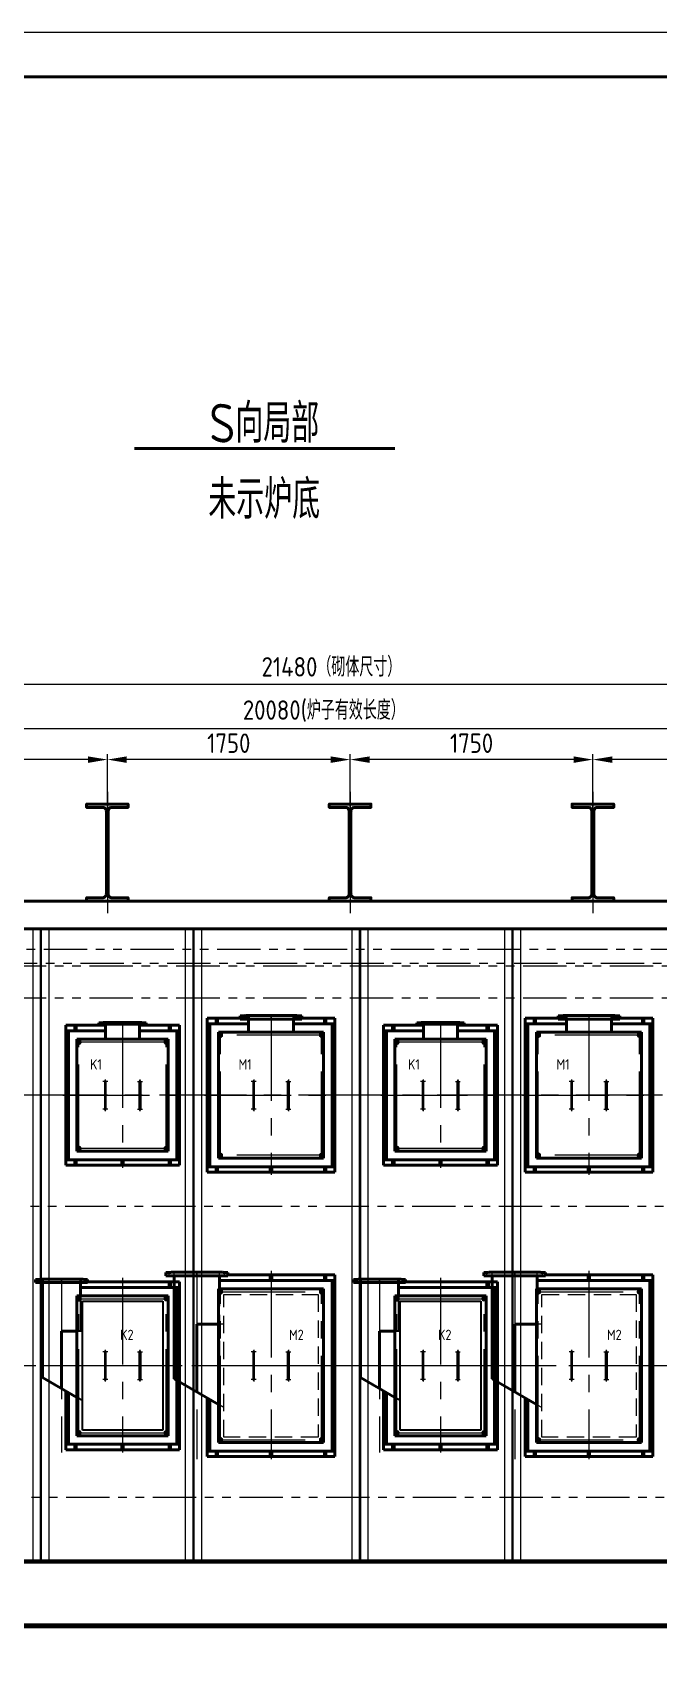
# Model space of a CAD drawing. Header units: millimetres. Extents: x 52110 to 400893, y -153728 to 31997.
# Drawn here: x 176985 to 181498, y -146419 to -134720 of the extents above; entities that cross this region are included whole.
import ezdxf
from ezdxf.enums import TextEntityAlignment as Align

# ---------------------------------------------------------------- set-up
doc = ezdxf.new("R2010")
doc.units = ezdxf.units.MM
doc.header["$LTSCALE"] = 500
for name, pattern in [('CENTER', [2, 1.25, -0.25, 0.25, -0.25]), ('DASHED2', [0.375, 0.25, -0.125]), ('DASHEDX2', [38.1, 25.4, -12.7]), ('PHANTOM2', [1.25, 0.625, -0.125, 0.125, -0.125, 0.125, -0.125])]:
    doc.linetypes.add(name, pattern=pattern)
for name, color, linetype, lineweight in [('2D', 4, 'PHANTOM2', 20), ('BIAOZHU', 3, 'Continuous', 25), ('POU', 4, 'Continuous', 20), ('SHI', 7, 'Continuous', 40), ('SW', 8, 'Continuous', 20), ('WEN', 3, 'Continuous', 20), ('XI', 2, 'Continuous', 20), ('XU', 6, 'DASHED2', 20), ('ZHONG', 1, 'CENTER', 20), ('虚线', 3, 'DASHEDX2', 25)]:
    doc.layers.add(name, color=color, linetype=linetype, lineweight=lineweight)
doc.styles.add('GB', font='gbenor.shx', dxfattribs={"bigfont": 'gbcbig.shx'})
doc.dimstyles.new('ISO-25$0', dxfattribs={"dimscale": 40, "dimtxt": 3.5, "dimasz": 3.5, "dimexe": 1, "dimexo": 0.2, "dimgap": 1.2, "dimtad": 1, "dimtoh": 1, "dimdec": 1, "dimzin": 9, "dimdsep": 46, "dimtxsty": 'GB', "dimcen": 0, "dimclrd": 3, "dimclre": 3, "dimclrt": 256, "dimadec": 0, "dimazin": 2, "dimtfac": 1, "dimtdec": 1, "dimtix": 1, "dimtmove": 0, "dimatfit": 3, "dimldrblk": 'DOTSMALL', "dimfxl": 0, "dimlwd": -1, "dimlwe": 20, "dimarcsym": 0})
pattern_1 = [(45, (-1333.1662, -1494.125), (-2.245064, 2.245064), [])]
pattern_2 = [(45, (-4144.3455, -3566.1863), (-2.245064, 2.245064), [])]

# ---------------------------------------------------------------- blocks, each defined once
blk = doc.blocks.new('dl')
at = {"layer": 'SHI'}
blk.add_lwpolyline([(168936, 74025), (169086, 74025), (169086, 74049), (168970, 74049, -0.414214), (168942, 74077), (168942, 74673, -0.414214), (168970, 74701), (169086, 74701), (169086, 74725), (168936, 74725), (168786, 74725), (168786, 74701), (168901, 74701, -0.414214), (168929, 74673), (168929, 74077, -0.414214), (168901, 74049), (168786, 74049), (168786, 74025)], format="xyb", close=True, dxfattribs=at)
at = {"layer": 'ZHONG'}
blk.add_line((168936, 74813), (168936, 73935), dxfattribs=at)
blk = doc.blocks.new('*D373')
at = {"layer": 'Defpoints', "color": 0}
for p in [(181025, -139961), (181025, -140481), (182775, -140481)]:
    blk.add_point(p, dxfattribs=at)
at = {"layer": 'WEN', "color": 3, "linetype": 'ByBlock', "lineweight": 20}
for p, q in [((181025, -140473), (181025, -139921)), ((182775, -140473), (182775, -139921))]:
    blk.add_line(p, q, dxfattribs=at)
at = {"layer": 'WEN', "color": 3, "linetype": 'ByBlock'}
blk.add_line((182635, -139961), (181165, -139961), dxfattribs=at)
at = {"layer": 'WEN', "color": 3}
for points in [[(181165, -139938), (181165, -139985), (181025, -139961)], [(182635, -139938), (182635, -139985), (182775, -139961)]]:
    blk.add_solid(points, dxfattribs=at)
at = {"layer": 'WEN', "insert": (181900, -139843), "char_height": 140, "attachment_point": 5, "style": 'GB'}
blk.add_mtext('1750', dxfattribs=at)
blk = doc.blocks.new('_DotSmall')
at = {"color": 0, "linetype": 'ByBlock', "const_width": 0.5}
blk.add_lwpolyline([(-0.0625, 0, 1), (0.0625, 0, 1)], format="xyb", close=True, dxfattribs=at)
blk = doc.blocks.new('*D374')
at = {"layer": 'Defpoints', "color": 0}
for p in [(179275, -139961), (179275, -140481), (181025, -140481)]:
    blk.add_point(p, dxfattribs=at)
at = {"layer": 'WEN', "color": 3, "linetype": 'ByBlock', "lineweight": 20}
for p, q in [((179275, -140473), (179275, -139921)), ((181025, -140473), (181025, -139921))]:
    blk.add_line(p, q, dxfattribs=at)
at = {"layer": 'WEN', "color": 3, "linetype": 'ByBlock'}
blk.add_line((180885, -139961), (179415, -139961), dxfattribs=at)
at = {"layer": 'WEN', "color": 3}
for points in [[(179415, -139938), (179415, -139985), (179275, -139961)], [(180885, -139938), (180885, -139985), (181025, -139961)]]:
    blk.add_solid(points, dxfattribs=at)
at = {"layer": 'WEN', "insert": (180150, -139843), "char_height": 140, "attachment_point": 5, "style": 'GB'}
blk.add_mtext('1750', dxfattribs=at)
blk = doc.blocks.new('*D375')
at = {"layer": 'Defpoints', "color": 0}
for p in [(177525, -139961), (177525, -140481), (179275, -140481)]:
    blk.add_point(p, dxfattribs=at)
at = {"layer": 'WEN', "color": 3, "linetype": 'ByBlock', "lineweight": 20}
for p, q in [((177525, -140473), (177525, -139921)), ((179275, -140473), (179275, -139921))]:
    blk.add_line(p, q, dxfattribs=at)
at = {"layer": 'WEN', "color": 3, "linetype": 'ByBlock'}
blk.add_line((179135, -139961), (177665, -139961), dxfattribs=at)
at = {"layer": 'WEN', "color": 3}
for points in [[(177665, -139938), (177665, -139985), (177525, -139961)], [(179135, -139938), (179135, -139985), (179275, -139961)]]:
    blk.add_solid(points, dxfattribs=at)
at = {"layer": 'WEN', "insert": (178400, -139843), "char_height": 140, "attachment_point": 5, "style": 'GB'}
blk.add_mtext('1750', dxfattribs=at)
blk = doc.blocks.new('*D376')
at = {"layer": 'Defpoints', "color": 0}
for p in [(175775, -139961), (175775, -140481), (177525, -140481)]:
    blk.add_point(p, dxfattribs=at)
at = {"layer": 'WEN', "color": 3, "linetype": 'ByBlock', "lineweight": 20}
for p, q in [((175775, -140473), (175775, -139921)), ((177525, -140473), (177525, -139921))]:
    blk.add_line(p, q, dxfattribs=at)
at = {"layer": 'WEN', "color": 3, "linetype": 'ByBlock'}
blk.add_line((177385, -139961), (175915, -139961), dxfattribs=at)
at = {"layer": 'WEN', "color": 3}
for points in [[(175915, -139938), (175915, -139985), (175775, -139961)], [(177385, -139938), (177385, -139985), (177525, -139961)]]:
    blk.add_solid(points, dxfattribs=at)
at = {"layer": 'WEN', "insert": (176650, -139843), "char_height": 140, "attachment_point": 5, "style": 'GB'}
blk.add_mtext('1750', dxfattribs=at)
blk = doc.blocks.new('*D381')
at = {"layer": 'Defpoints', "color": 0}
for p in [(189880, -139417), (189880, -139970), (168400, -141431)]:
    blk.add_point(p, dxfattribs=at)
at = {"layer": 'WEN', "color": 3, "linetype": 'ByBlock', "lineweight": 20}
for p, q in [((168400, -141423), (168400, -139377)), ((189880, -139962), (189880, -139377))]:
    blk.add_line(p, q, dxfattribs=at)
at = {"layer": 'WEN', "color": 3, "linetype": 'ByBlock'}
blk.add_line((168540, -139417), (189740, -139417), dxfattribs=at)
at = {"layer": 'WEN', "color": 3}
for points in [[(168540, -139393), (168540, -139440), (168400, -139417)], [(189740, -139393), (189740, -139440), (189880, -139417)]]:
    blk.add_solid(points, dxfattribs=at)
at = {"layer": 'WEN', "insert": (179140, -139294), "char_height": 140, "attachment_point": 5, "style": 'GB'}
blk.add_mtext('21480（砌体尺寸）', dxfattribs=at)
blk = doc.blocks.new('*D383')
at = {"layer": 'Defpoints', "color": 0}
for p in [(189125, -139736), (189125, -139736), (169045, -140046)]:
    blk.add_point(p, dxfattribs=at)
at = {"layer": 'WEN', "color": 3, "linetype": 'ByBlock', "lineweight": 20}
for p, q in [((169045, -140038), (169045, -139696)), ((189125, -139728), (189125, -139696))]:
    blk.add_line(p, q, dxfattribs=at)
at = {"layer": 'WEN', "color": 3, "linetype": 'ByBlock'}
blk.add_line((169185, -139736), (188985, -139736), dxfattribs=at)
at = {"layer": 'WEN', "color": 3}
for points in [[(169185, -139712), (169185, -139759), (169045, -139736)], [(188985, -139712), (188985, -139759), (189125, -139736)]]:
    blk.add_solid(points, dxfattribs=at)
at = {"layer": 'WEN', "insert": (179085, -139611), "char_height": 140, "attachment_point": 5, "style": 'GB'}
blk.add_mtext('20080(炉子有效长度）', dxfattribs=at)
blk = doc.blocks.new('A$C7B3D596B')
at = {"layer": 'WEN'}
for p, q in [((0, 4556), (0, 0)), ((0, 4556), (116, 4556)), ((54, 4556), (54, 0)), ((62, 4556), (62, 0)), ((116, 4556), (116, 0)), ((0, 0), (116, 0))]:
    blk.add_line(p, q, dxfattribs=at)
at = {"layer": 'ZHONG', "color": 1}
blk.add_line((58, 4556), (58, 0), dxfattribs=at)
blk = doc.blocks.new('A$C2D085787')
at = {"layer": 'SHI'}
for p, q in [((-197, 1225), (-197, 1246)), ((-167, 1246), (-197, 1246)), ((178, 1225), (-197, 1225)), ((-164, 1249), (-167, 1246)), ((146, 1249), (-164, 1249)), ((-147, 1225), (-147, 1249)), ((-146, 1225), (-146, 539)), ((127, 1225), (127, 1128)), ((430, 1189), (127, 1189)), ((128, 1225), (128, 1249)), ((146, 1249), (149, 1246)), ((178, 1246), (149, 1246)), ((178, 1225), (178, 1246)), ((178, 1229), (430, 1229)), ((430, 1229), (840, 1229)), ((840, 1189), (430, 1189)), ((765, 1229), (765, 1189)), ((765, 1229), (775, 1229)), ((765, 1199), (775, 1199)), ((775, 1229), (775, 1189)), ((820, 59), (820, 1189)), ((840, 19), (840, 1229)), ((101, 1128), (101, 120)), ((101, 1128), (759, 1128)), ((759, 1128), (759, 120)), ((101, 874), (-9, 874)), ((-9, 874), (-9, 460)), ((101, 396), (-146, 539)), ((20, 19), (20, 443)), ((40, 59), (40, 432)), ((101, 120), (759, 120)), ((840, 59), (20, 59)), ((20, 19), (840, 19)), ((85, 19), (85, 59)), ((95, 49), (85, 49)), ((95, 19), (85, 19)), ((95, 19), (95, 59)), ((425, 19), (425, 59)), ((425, 49), (435, 49)), ((425, 19), (435, 19)), ((435, 19), (435, 59)), ((765, 19), (765, 59)), ((765, 49), (775, 49)), ((765, 19), (775, 19)), ((775, 19), (775, 59))]:
    blk.add_line(p, q, dxfattribs=at)
for points in [[(106, 1112), (115, 1117), (124, 1112), (124, 1102), (115, 1097), (106, 1102)], [(106, 136), (115, 131), (124, 136), (124, 146), (115, 151), (106, 146)], [(754, 136), (745, 131), (736, 136), (736, 146), (745, 151), (754, 146)]]:
    blk.add_lwpolyline(points, close=True, dxfattribs=at)
for points in [[(745, 1117), (736, 1112), (736, 1102), (745, 1097)], [(745, 1117), (754, 1112), (754, 1102), (745, 1097)]]:
    blk.add_lwpolyline(points, dxfattribs=at)
for centre in [(115, 1107), (745, 1107), (115, 141), (745, 141)]:
    blk.add_circle(centre, 9, dxfattribs=at)
at = {"layer": 'SW'}
for p, q in [((299, 724), (299, 524)), ((311, 524), (311, 724)), ((549, 524), (549, 724)), ((561, 724), (561, 524))]:
    blk.add_line(p, q, dxfattribs=at)
for centre, start, end in [((305, 724), 0, 180), ((555, 724), 0, 180), ((305, 524), 180, 0), ((555, 524), 180, 0)]:
    blk.add_arc(centre, 6, start, end, dxfattribs=at)
at = {"layer": 'ZHONG'}
for p, q in [((-177, 1219), (-177, 1255)), ((-9, 1259), (-9, 0)), ((-9, 1219), (-9, 1255)), ((158, 1219), (158, 1255)), ((430, 1259), (430, 0)), ((101, 1107), (745, 1107)), ((115, 120), (115, 1128)), ((115, 1092), (115, 1127)), ((745, 120), (745, 1128)), ((745, 1092), (745, 1127)), ((323, 724), (287, 724)), ((305, 738), (305, 510)), ((537, 724), (573, 724)), ((555, 738), (555, 510)), ((429, 624), (-146, 624)), ((860, 624), (15, 624)), ((323, 524), (287, 524)), ((537, 524), (573, 524)), ((101, 141), (745, 141)), ((115, 156), (115, 120)), ((745, 156), (745, 120))]:
    blk.add_line(p, q, dxfattribs=at)
at = {"layer": '虚线'}
for p, q in [((127, 1123), (127, 874)), ((140, 874), (105, 874)), ((140, 374), (106, 393))]:
    blk.add_line(p, q, dxfattribs=at)
blk.add_lwpolyline([(140, 159), (140, 1089), (720, 1089), (720, 159)], close=True, dxfattribs=at)
at = {"layer": 'BIAOZHU', "style": 'GB'}
blk.add_text('K2', height=75, dxfattribs=at).set_placement((413, 809))
blk = doc.blocks.new('A$C16F912A5')
at = {"layer": 'SHI'}
for p, q in [((-277, 1323), (-277, 1346)), ((-243, 1346), (-277, 1346)), ((168, 1323), (-277, 1323)), ((-240, 1349), (-243, 1346)), ((131, 1349), (-240, 1349)), ((-217, 1323), (-217, 580)), ((108, 1323), (108, 1228)), ((480, 1289), (108, 1289)), ((131, 1349), (134, 1346)), ((168, 1346), (134, 1346)), ((168, 1323), (168, 1346)), ((168, 1329), (480, 1329)), ((475, 1329), (475, 1289)), ((475, 1329), (485, 1329)), ((475, 1299), (485, 1299)), ((480, 1329), (940, 1329)), ((940, 1289), (480, 1289)), ((485, 1329), (485, 1289)), ((865, 1329), (865, 1289)), ((865, 1329), (875, 1329)), ((865, 1299), (875, 1299)), ((875, 1329), (875, 1289)), ((920, 59), (920, 1289)), ((940, 19), (940, 1329)), ((101, 1228), (101, 120)), ((101, 1228), (859, 1228)), ((859, 1228), (859, 120)), ((108, 974), (-55, 974)), ((-55, 974), (-55, 487)), ((101, 396), (-217, 580)), ((20, 19), (20, 443)), ((40, 59), (40, 432)), ((101, 120), (859, 120)), ((940, 59), (20, 59)), ((20, 19), (940, 19)), ((85, 19), (85, 59)), ((95, 49), (85, 49)), ((95, 19), (85, 19)), ((95, 19), (95, 59)), ((475, 19), (475, 59)), ((475, 49), (485, 49)), ((475, 19), (485, 19)), ((485, 19), (485, 59)), ((865, 19), (865, 59)), ((865, 49), (875, 49)), ((865, 19), (875, 19)), ((875, 19), (875, 59))]:
    blk.add_line(p, q, dxfattribs=at)
for points in [[(106, 1212), (115, 1217), (124, 1212), (124, 1202), (115, 1197), (106, 1202)], [(106, 136), (115, 131), (124, 136), (124, 146), (115, 151), (106, 146)], [(854, 136), (845, 131), (836, 136), (836, 146), (845, 151), (854, 146)]]:
    blk.add_lwpolyline(points, close=True, dxfattribs=at)
for points in [[(845, 1217), (836, 1212), (836, 1202), (845, 1197)], [(845, 1217), (854, 1212), (854, 1202), (845, 1197)]]:
    blk.add_lwpolyline(points, dxfattribs=at)
for centre in [(115, 1207), (845, 1207), (115, 141), (845, 141)]:
    blk.add_circle(centre, 9, dxfattribs=at)
at = {"layer": 'SW'}
for p, q in [((349, 774), (349, 574)), ((361, 574), (361, 774)), ((599, 574), (599, 774)), ((611, 774), (611, 574))]:
    blk.add_line(p, q, dxfattribs=at)
for centre, start, end in [((355, 774), 0, 180), ((605, 774), 0, 180), ((355, 574), 180, 0), ((605, 574), 180, 0)]:
    blk.add_arc(centre, 6, start, end, dxfattribs=at)
at = {"layer": 'XU'}
for p, q in [((108, 1228), (108, 674)), ((140, 974), (110, 974)), ((140, 374), (110, 391))]:
    blk.add_line(p, q, dxfattribs=at)
blk.add_lwpolyline([(140, 159), (140, 1189), (820, 1189), (820, 159)], close=True, dxfattribs=at)
at = {"layer": 'ZHONG'}
for p, q in [((-255, 1314), (-255, 1356)), ((-217, 1314), (-217, 1356)), ((-55, 1359), (-55, 0)), ((-55, 1314), (-55, 1356)), ((108, 1314), (108, 1356)), ((145, 1314), (145, 1356)), ((480, 1359), (480, 0)), ((101, 1207), (845, 1207)), ((115, 120), (115, 1228)), ((115, 1192), (115, 1227)), ((845, 120), (845, 1228)), ((845, 1192), (845, 1227)), ((373, 774), (337, 774)), ((355, 788), (355, 560)), ((587, 774), (623, 774)), ((605, 788), (605, 560)), ((960, 674), (15, 674)), ((373, 574), (337, 574)), ((587, 574), (623, 574)), ((101, 141), (845, 141)), ((115, 156), (115, 120)), ((845, 156), (845, 120))]:
    blk.add_line(p, q, dxfattribs=at)
at = {"layer": 'BIAOZHU', "style": 'GB'}
blk.add_text('M2', height=75, dxfattribs=at).set_placement((610, 859))
blk = doc.blocks.new('A$C704930C1')
at = {"layer": 'POU'}
h = blk.add_hatch(dxfattribs=at)
h.set_pattern_fill('ANSI31', color=256, style=0)
h.set_pattern_definition(pattern_1)
h.paths.add_polyline_path([(9, 15), (0, 15), (0, 5), (9, 5)])
h.paths.add_polyline_path([(47, 5), (47, 17), (30, 17), (28, 15), (27, 15), (27, 5)])
h = blk.add_hatch(dxfattribs=at)
h.set_pattern_fill('ANSI31', color=256, style=0)
h.set_pattern_definition(pattern_1)
h.paths.add_polyline_path([(314, 15), (312, 15), (310, 17), (294, 17), (294, 5), (314, 5)])
h.paths.add_polyline_path([(340, 15), (332, 15), (332, 5), (340, 5)])
at = {"layer": 'SHI'}
for p, q in [((0, 15), (28, 15)), ((0, 5), (0, 15)), ((0, 5), (340, 5)), ((9, 5), (9, 15)), ((27, 5), (27, 15)), ((30, 17), (28, 15)), ((30, 17), (310, 17)), ((47, 5), (47, 17)), ((294, 5), (294, 17)), ((310, 17), (312, 15)), ((312, 15), (340, 15)), ((314, 5), (314, 15)), ((332, 5), (332, 15)), ((340, 5), (340, 15))]:
    blk.add_line(p, q, dxfattribs=at)
at = {"layer": 'ZHONG'}
for p, q in [((18, 0), (18, 21)), ((170, 0), (170, 21)), ((323, 0), (323, 21))]:
    blk.add_line(p, q, dxfattribs=at)
blk = doc.blocks.new('A$C7B05743A')
at = {"layer": 'SHI'}
for p, q in [((307, 1029), (20, 1029)), ((20, 19), (20, 1029)), ((20, 989), (307, 989)), ((40, 59), (40, 989)), ((85, 1029), (85, 989)), ((95, 1029), (85, 1029)), ((95, 999), (85, 999)), ((95, 1029), (95, 989)), ((307, 928), (307, 1037)), ((552, 928), (552, 1037)), ((840, 1029), (552, 1029)), ((552, 989), (840, 989)), ((765, 1029), (775, 1029)), ((765, 1029), (765, 989)), ((765, 999), (775, 999)), ((775, 1029), (775, 989)), ((820, 59), (820, 989)), ((840, 19), (840, 1029)), ((759, 928), (101, 928)), ((101, 928), (101, 120)), ((759, 928), (759, 120)), ((759, 120), (101, 120)), ((20, 59), (840, 59)), ((840, 19), (20, 19)), ((85, 19), (85, 59)), ((95, 49), (85, 49)), ((95, 19), (85, 19)), ((95, 19), (95, 59)), ((425, 19), (425, 59)), ((435, 49), (425, 49)), ((435, 19), (425, 19)), ((435, 19), (435, 59)), ((765, 19), (765, 59)), ((765, 49), (775, 49)), ((765, 19), (775, 19)), ((775, 19), (775, 59))]:
    blk.add_line(p, q, dxfattribs=at)
for points in [[(115, 917), (106, 912), (106, 902), (115, 897)], [(115, 917), (124, 912), (124, 902), (115, 897)]]:
    blk.add_lwpolyline(points, dxfattribs=at)
for points in [[(754, 912), (745, 917), (736, 912), (736, 902), (745, 897), (754, 902)], [(106, 136), (115, 131), (124, 136), (124, 146), (115, 151), (106, 146)], [(754, 136), (745, 131), (736, 136), (736, 146), (745, 151), (754, 146)]]:
    blk.add_lwpolyline(points, close=True, dxfattribs=at)
for centre in [(115, 907), (745, 907), (115, 141), (745, 141)]:
    blk.add_circle(centre, 9, dxfattribs=at)
at = {"layer": 'SW'}
for p, q in [((299, 624), (299, 424)), ((311, 424), (311, 624)), ((549, 424), (549, 624)), ((561, 624), (561, 424))]:
    blk.add_line(p, q, dxfattribs=at)
for centre, start, end in [((305, 624), 0, 180), ((555, 624), 0, 180), ((305, 424), 180, 0), ((555, 424), 180, 0)]:
    blk.add_arc(centre, 6, start, end, dxfattribs=at)
at = {"layer": 'ZHONG'}
for p, q in [((430, 1059), (430, 0)), ((115, 120), (115, 928)), ((115, 892), (115, 927)), ((759, 907), (115, 907)), ((745, 120), (745, 928)), ((745, 892), (745, 927)), ((323, 624), (287, 624)), ((305, 638), (305, 410)), ((537, 624), (573, 624)), ((555, 638), (555, 410)), ((0, 524), (845, 524)), ((323, 424), (287, 424)), ((537, 424), (573, 424)), ((115, 156), (115, 120)), ((759, 141), (115, 141)), ((745, 156), (745, 120))]:
    blk.add_line(p, q, dxfattribs=at)
at = {"layer": 'WEN'}
blk.add_blockref('A$C704930C1', (260, 1032), dxfattribs=at)
at = {"layer": 'BIAOZHU', "style": 'GB'}
blk.add_text('K1', height=75, dxfattribs=at).set_placement((196, 709))
blk = doc.blocks.new('A$C688D03D0')
at = {"layer": 'POU'}
h = blk.add_hatch(dxfattribs=at)
h.set_pattern_fill('ANSI31', color=256, style=0)
h.set_pattern_definition(pattern_2)
h.paths.add_polyline_path([(59, 35), (37, 35), (34, 32), (34, 32), (34, 9), (59, 9)])
h.paths.add_polyline_path([(0, 9), (12, 9), (12, 32), (0, 32)])
h = blk.add_hatch(dxfattribs=at)
h.set_pattern_fill('ANSI31', color=256, style=0)
h.set_pattern_definition(pattern_2)
h.paths.add_polyline_path([(434, 9), (445, 9), (445, 32), (434, 32)])
h.paths.add_polyline_path([(412, 9), (412, 32), (411, 32), (408, 35), (387, 35), (387, 9)])
at = {"layer": 'SHI'}
for p, q in [((0, 32), (34, 32)), ((0, 9), (0, 32)), ((0, 9), (445, 9)), ((12, 9), (12, 32)), ((37, 35), (34, 32)), ((34, 9), (34, 32)), ((37, 35), (408, 35)), ((59, 9), (59, 35)), ((387, 9), (387, 35)), ((408, 35), (411, 32)), ((411, 32), (445, 32)), ((412, 9), (412, 32)), ((434, 9), (434, 32)), ((445, 9), (445, 32))]:
    blk.add_line(p, q, dxfattribs=at)
at = {"layer": 'ZHONG'}
for p, q in [((23, 0), (23, 42)), ((223, 0), (223, 42)), ((423, 0), (423, 42))]:
    blk.add_line(p, q, dxfattribs=at)
blk = doc.blocks.new('A$C7C540FFD')
at = {"layer": 'SHI'}
for p, q in [((258, 1129), (20, 1129)), ((20, 19), (20, 1129)), ((20, 1089), (318, 1089)), ((40, 59), (40, 1089)), ((85, 1129), (85, 1089)), ((95, 1129), (85, 1129)), ((95, 1099), (85, 1099)), ((95, 1129), (95, 1089)), ((283, 1123), (678, 1123)), ((318, 1123), (318, 1028)), ((643, 1123), (643, 1028)), ((643, 1089), (940, 1089)), ((940, 1129), (703, 1129)), ((865, 1129), (875, 1129)), ((865, 1129), (865, 1089)), ((865, 1099), (875, 1099)), ((875, 1129), (875, 1089)), ((920, 59), (920, 1089)), ((940, 19), (940, 1129)), ((859, 1028), (101, 1028)), ((101, 1028), (101, 120)), ((859, 1028), (859, 120)), ((859, 120), (101, 120)), ((20, 59), (940, 59)), ((940, 19), (20, 19)), ((85, 19), (85, 59)), ((95, 49), (85, 49)), ((95, 19), (85, 19)), ((95, 19), (95, 59)), ((475, 19), (475, 59)), ((485, 49), (475, 49)), ((485, 19), (475, 19)), ((485, 19), (485, 59)), ((865, 19), (865, 59)), ((865, 49), (875, 49)), ((865, 19), (875, 19)), ((875, 19), (875, 59))]:
    blk.add_line(p, q, dxfattribs=at)
for points in [[(115, 1017), (106, 1012), (106, 1002), (115, 997)], [(115, 1017), (124, 1012), (124, 1002), (115, 997)]]:
    blk.add_lwpolyline(points, dxfattribs=at)
for points in [[(854, 1012), (845, 1017), (836, 1012), (836, 1002), (845, 997), (854, 1002)], [(106, 136), (115, 131), (124, 136), (124, 146), (115, 151), (106, 146)], [(854, 136), (845, 131), (836, 136), (836, 146), (845, 151), (854, 146)]]:
    blk.add_lwpolyline(points, close=True, dxfattribs=at)
for centre in [(115, 1007), (845, 1007), (115, 141), (845, 141)]:
    blk.add_circle(centre, 9, dxfattribs=at)
at = {"layer": 'SW'}
for p, q in [((349, 674), (349, 474)), ((361, 474), (361, 674)), ((599, 474), (599, 674)), ((611, 674), (611, 474))]:
    blk.add_line(p, q, dxfattribs=at)
for centre, start, end in [((355, 674), 0, 180), ((605, 674), 0, 180), ((355, 474), 180, 0), ((605, 474), 180, 0)]:
    blk.add_arc(centre, 6, start, end, dxfattribs=at)
at = {"layer": 'ZHONG'}
for p, q in [((480, 1159), (480, 0)), ((115, 120), (115, 1028)), ((115, 992), (115, 1027)), ((859, 1007), (115, 1007)), ((845, 120), (845, 1028)), ((845, 992), (845, 1027)), ((373, 674), (337, 674)), ((355, 688), (355, 460)), ((587, 674), (623, 674)), ((605, 688), (605, 460)), ((0, 574), (945, 574)), ((373, 474), (337, 474)), ((587, 474), (623, 474)), ((115, 156), (115, 120)), ((859, 141), (115, 141)), ((845, 156), (845, 120))]:
    blk.add_line(p, q, dxfattribs=at)
at = {"layer": 'WEN'}
blk.add_blockref('A$C688D03D0', (258, 1114), dxfattribs=at)
at = {"layer": 'BIAOZHU', "style": 'GB'}
blk.add_text('M1', height=75, dxfattribs=at).set_placement((246, 759))

msp = doc.modelspace()

# ---------------------------------------------------------------- linework, layer by layer
at = {"layer": '2D'}
for p, q in [((189518.50201, -141430.81033), (168393.50201, -141430.81033)), ((189879.50201, -141330.81033), (168689.50201, -141330.81033)), ((189584.50201, -141450.81033), (168689.50201, -141450.81033)), ((189584.50201, -141680.81033), (168689.50201, -141680.81033)), ((169096.50201, -143180.80368), (189124.4444, -143180.80368)), ((189414.50201, -145280.81033), (168863.50201, -145280.81033))]:
    msp.add_line(p, q, dxfattribs=at)
at = {"layer": 'SHI'}
for p, q in [((177721.47778, -137717.80345), (179597.07175, -137717.80345)), ((168143.50201, -145746.81731), (190624.70537, -145746.81731)), ((168399.5022, -145736.81033), (189884.50201, -145736.81033)), ((166294.50201, -146196.81731), (190774.50201, -146196.81731)), ((168665.91112, -146212.81731), (190774.50201, -146212.81731)), ((177217.50201, -146196.81731), (180533.50201, -146196.81731)), ((177217.50201, -146212.81731), (180533.50201, -146212.81731))]:
    msp.add_line(p, q, dxfattribs=at)
at = {"layer": 'SHI', "linetype": 'Continuous'}
for p, q in [((168143.50201, -140980.81033), (190208.50201, -140980.81033)), ((168143.50201, -141180.81033), (190208.50201, -141180.81033))]:
    msp.add_line(p, q, dxfattribs=at)
at = {"layer": 'SHI'}
msp.add_lwpolyline([(163813.21724, -153407.79607), (194341.21724, -153407.79607), (194341.21724, -135039.79607), (163813.21724, -135039.79607)], close=True, dxfattribs=at)
at = {"layer": 'XI'}
msp.add_lwpolyline([(163013.21724, -153727.79607), (194661.21724, -153727.79607), (194661.21724, -134719.79607), (163013.21724, -134719.79607)], close=True, dxfattribs=at)
at = {"layer": 'ZHONG', "color": 1}
for p, q in [((188526.85352, -142380.80368), (164734.12963, -142380.80368)), ((188759.82214, -144330.80368), (167077.98169, -144330.80368))]:
    msp.add_line(p, q, dxfattribs=at)

# ---------------------------------------------------------------- block references
at = {"layer": 'SHI'}
for p in [(8588.73611, -215006.27679), (10338.73611, -215006.27679), (12088.73611, -215006.27679)]:
    msp.add_blockref('dl', p, dxfattribs=at)
at = {"layer": 'WEN'}
for name, p in [('A$C7B3D596B', (176986.50221, -145736.81029)), ('A$C7B3D596B', (178086.50221, -145736.81029)), ('A$C7B3D596B', (179286.50221, -145736.81029)), ('A$C7B3D596B', (180386.50221, -145736.81029)), ('A$C7C540FFD', (178224.50531, -142954.72477)), ('A$C7C540FFD', (180516.13234, -142954.72477)), ('A$C7B05743A', (177204.50569, -142904.72468)), ('A$C7B05743A', (179496.13272, -142904.72468)), ('A$C16F912A5', (178224.50511, -145004.72472)), ('A$C16F912A5', (180516.13213, -145004.72472)), ('A$C2D085787', (177204.50549, -144954.72477)), ('A$C2D085787', (179496.13251, -144954.72477))]:
    msp.add_blockref(name, p, dxfattribs=at)

# ---------------------------------------------------------------- texts
at = {"layer": 'WEN', "style": 'GB'}
for s, p in [('S向局部', (178655.5596, -137521.13679)), ('未示炉底', (178655.5596, -138070.88117))]:
    msp.add_text(s, height=280, dxfattribs=at).set_placement(p, align=Align.MIDDLE)

# ---------------------------------------------------------------- dimensions: what is measured, and where the dimension line sits
at = {"layer": 'WEN'}
for base, p1, p2, text, picture, middle in [((189879.50201, -139416.52192), (168399.50201, -141430.81033), (189879.50201, -139969.99959), '<>（砌体尺寸）', '*D381', (179139.50201, -139293.88957)), ((189124.50201, -139735.63211), (169044.50201, -140045.6324), (189124.50201, -139735.63211), '<>(炉子有效长度）', '*D383', (179084.50201, -139610.68358))]:
    dim = msp.add_linear_dim(base=base, p1=p1, p2=p2, text=text, dimstyle='ISO-25$0', override={"dimatfit": 0, "dimfxl": 1.8}, dxfattribs=at)
    dim.commit()
    dim.dimension.update_dxf_attribs({"geometry": picture, "text_midpoint": middle})
for base, p1, p2, picture, middle in [((175774.50201, -139961.31624), (177524.50201, -140480.81033), (175774.50201, -140480.81033), '*D376', (176649.50201, -139843.31624)), ((177524.50201, -139961.31624), (179274.50201, -140480.81033), (177524.50201, -140480.81033), '*D375', (178399.50201, -139843.31624)), ((179274.50201, -139961.31624), (181024.50201, -140480.81033), (179274.50201, -140480.81033), '*D374', (180149.50201, -139843.31624)), ((181024.50201, -139961.31624), (182774.50201, -140480.81033), (181024.50201, -140480.81033), '*D373', (181899.50201, -139843.31624))]:
    dim = msp.add_linear_dim(base=base, p1=p1, p2=p2, dimstyle='ISO-25$0', override={"dimatfit": 0, "dimfxl": 1.8}, dxfattribs=at)
    dim.commit()
    dim.dimension.update_dxf_attribs({"geometry": picture, "text_midpoint": middle})

doc.saveas('drawing.dxf')
